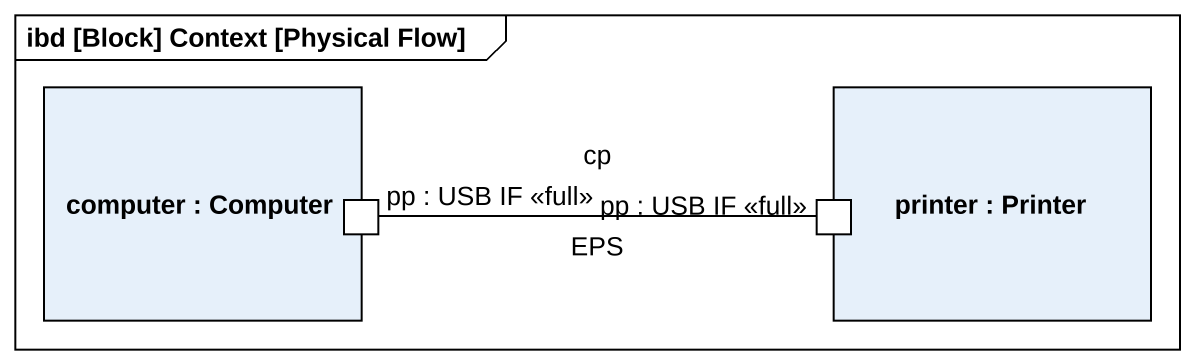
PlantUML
@startuml
mainframe ibd [Block] Context [Physical Flow]
rectangle "computer : Computer" as computer {
  port "pp : USB IF <<full>>" as pp_USB_IF_full
}
rectangle "printer : Printer" as printer {
  port "pp : USB IF <<full>>" as pp_USB_IF_full_2
}
pp_USB_IF_full -right- pp_USB_IF_full_2 : cp\nEPS
@enduml
